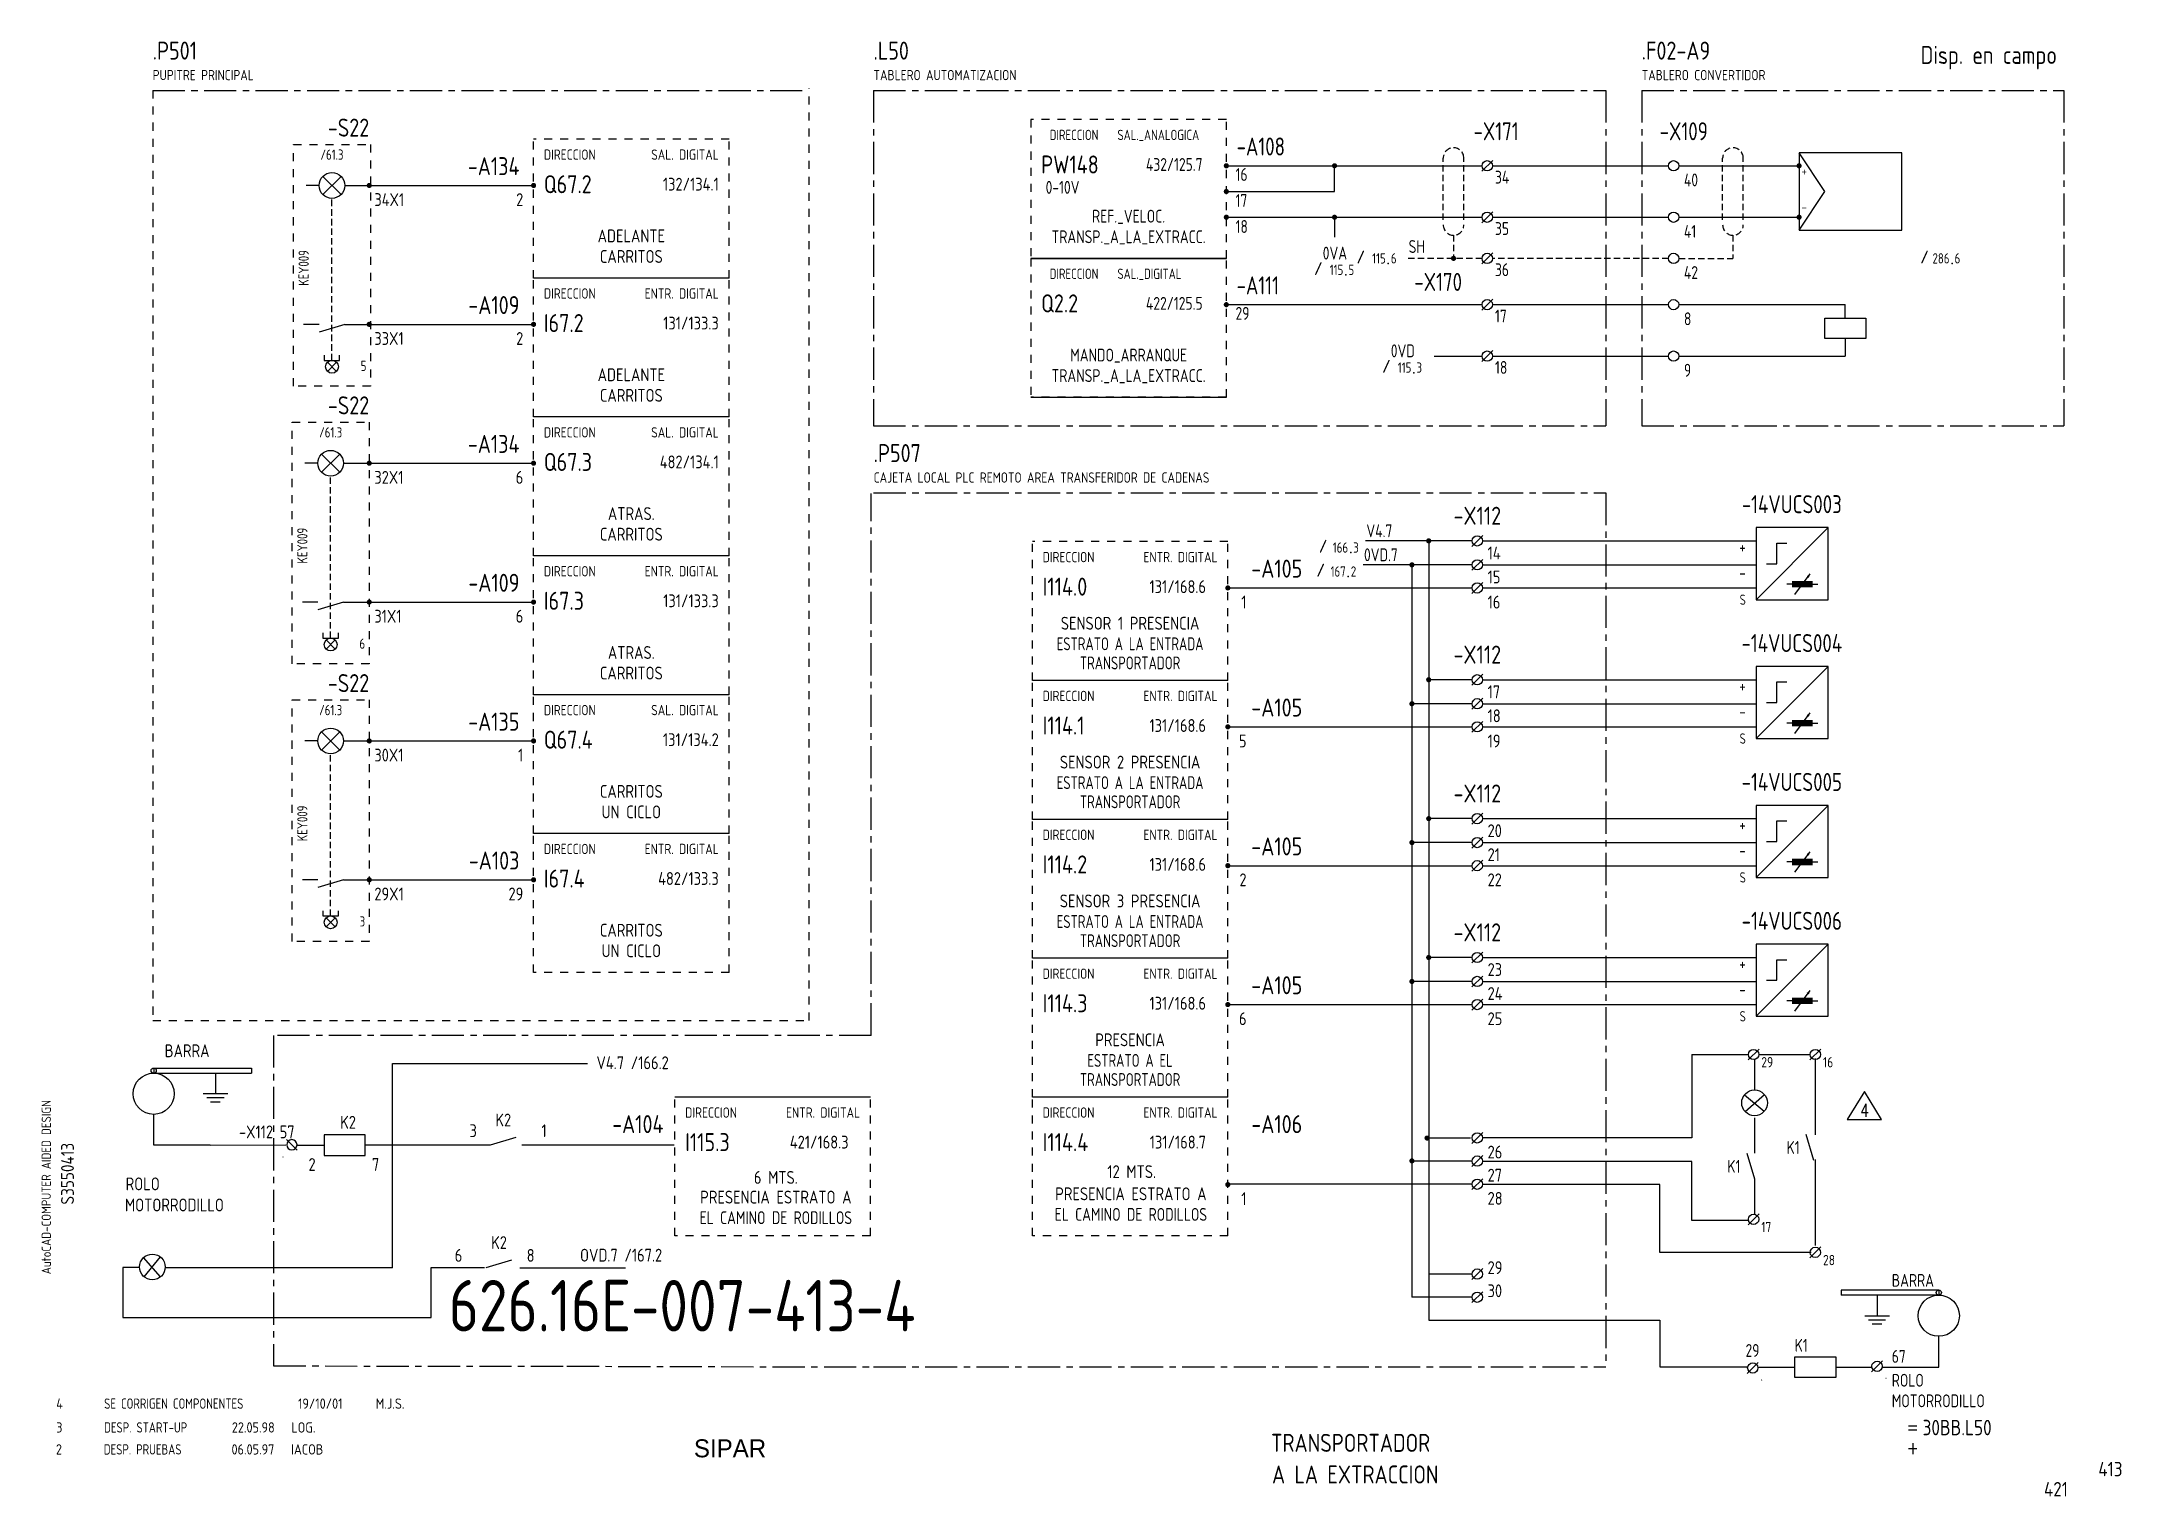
# Model space of a CAD drawing. Extents: x 10 to 414, y 6 to 289.
import ezdxf
from ezdxf.enums import TextEntityAlignment as Align

# ---------------------------------------------------------------- set-up
doc = ezdxf.new("R2010")
doc.units = 0
doc.header["$LTSCALE"] = 5
doc.header["$MEASUREMENT"] = 0
doc.header["$PDSIZE"] = -2
for name, pattern in [('CENTER', [2, 1.25, -0.25, 0.25, -0.25]), ('HIDDEN', [0.375, 0.25, -0.125]), ('HIDDEN1', [0.625, 0.3125, -0.3125])]:
    doc.linetypes.add(name, pattern=pattern)
doc.layers.get('0').update_dxf_attribs({"linetype": 'CONTINUOUS'})
doc.layers.add('CART', color=7, linetype='CONTINUOUS')
doc.layers.add('TEXTO', color=7, linetype='CONTINUOUS')
doc.styles.add('DIN', font='DIN.shx', dxfattribs={"width": 0.85})
doc.styles.add('ISO', font='DIN', dxfattribs={"width": 0.8})
doc.styles.add('N', font='ROMANS', dxfattribs={"width": 0.85, "height": 3})
doc.styles.add('ROMANS', font='ROMANS.shx', dxfattribs={"width": 0.85, "height": 2.7})
doc.styles.add('SIMPLEX', font='SIMPLEX', dxfattribs={"width": 0.85})
doc.styles.add('X', font='UNIV.SHX', dxfattribs={"height": 3.5})

# ---------------------------------------------------------------- blocks, each defined once
blk = doc.blocks.new('B5-3')
at = {"linetype": 'Continuous', "const_width": 0.5}
blk.add_lwpolyline([(-0.25, 0, 1), (0.25, 0, 1)], format="xyb", close=True, dxfattribs=at)
blk = doc.blocks.new('NORMALE')
at = {"linetype": 'Continuous'}
blk.add_line((-1.06, -1.06), (1.06, 1.06), dxfattribs=at)
at = {"color": 7}
blk.add_circle((0, 0), 1, dxfattribs=at)
at = {"color": 7, "style": 'SIMPLEX', "flags": 9}
for tag, p in [('QUADRO', (-7.5, 4)), ('SEZIONE', (-7.5, 2.5)), ('NUMO', (-7.5, 1)), ('NUMM', (-7.5, -0.5)), ('NOTEM', (-7.5, -2)), ('NOTEV', (-7.5, -3.5)), ('UTENZA', (-7.5, -5)), ('RIP', (-7.5, -6.5)), ('RAGGIO', (-7.5, -8))]:
    blk.add_attdef(tag, p, '', height=1, dxfattribs=at)
at = {"color": 3, "style": 'SIMPLEX', "flags": 8}
for tag, p in [('NUMI', (1.5, 0.5)), ('MORSETTIERA', (1.5, -2.5))]:
    blk.add_attdef(tag, p, '', height=2, dxfattribs=at)
blk = doc.blocks.new('CEI1076')
blk.add_point((-3.5, -1))
at = {"style": 'ISO'}
blk.add_text('/', height=2.5, dxfattribs=at).set_placement((-8, -1), align=Align.RIGHT)
for tag, height, style, flags, p in [('FG', 2, 'ISO', 8, (-4, -1)), ('#LINEA', 2.5, 'SIMPLEX', 1, (13.5, -4))]:
    blk.add_attdef(tag, text='', height=height, dxfattribs=dict(style=style, flags=flags)).set_placement(p, align=Align.RIGHT)
for tag, p, height, style, flags in [('CAT', (-3, -1), 2, 'ISO', 8), ('PRES', (2.5, -8.5), 2.5, 'SIMPLEX', 9)]:
    blk.add_attdef(tag, p, '', height=height, dxfattribs=dict(style=style, flags=flags))
at = {"color": 7, "linetype": 'Continuous', "style": 'ISO'}
blk.add_attdef('NOME', (3.5, 1), '', height=2.5, dxfattribs=at)
blk = doc.blocks.new('NORM')
at = {"color": 7}
blk.add_circle((1, 0), 1, dxfattribs=at)
at = {"color": 7, "style": 'SIMPLEX', "flags": 9}
for tag, p in [('QUADRO', (-6.5, 4)), ('SEZIONE', (-6.5, 2.5)), ('NUMO', (-6.5, 1)), ('NUMM', (-6.5, -0.5)), ('NOTEM', (-6.5, -2)), ('NOTEV', (-6.5, -3.5)), ('UTENZA', (-6.5, -5)), ('RIP', (-6.5, -6.5)), ('RAGGIO', (-6.5, -8))]:
    blk.add_attdef(tag, p, '', height=1, dxfattribs=at)
at = {"color": 7, "style": 'SIMPLEX', "width": 0.85, "flags": 8}
blk.add_attdef('NUMI', (2.5, 0.5), '', height=2.5, dxfattribs=at)
at = {"color": 3, "style": 'SIMPLEX', "flags": 8}
blk.add_attdef('MORSETTIERA', (2.5, -2.5), '', height=2, dxfattribs=at)
blk = doc.blocks.new('CONNESS')
at = {"linetype": 'Continuous', "const_width": 0.5}
blk.add_lwpolyline([(-0.25, 0, 1), (0.25, 0, 1)], format="xyb", close=True, dxfattribs=at)
blk = doc.blocks.new('NOTA')
at = {"color": 5, "linetype": 'Continuous'}
blk.add_line((0, 0), (0, 0), dxfattribs=at)
at = {"color": 3, "style": 'DIN', "width": 0.8}
blk.add_attdef('NOME', text='', height=3.5, dxfattribs=at).set_placement((0, 0), align=Align.MIDDLE)
at = {"color": 7, "style": 'SIMPLEX', "flags": 9}
for tag, p in [('TIPO', (-2.04, -5.14)), ('QUADRO', (-2.04, -7.64))]:
    blk.add_attdef(tag, p, '', height=1, dxfattribs=at)
blk = doc.blocks.new('VDU')
for p, q in [((0, 2.57), (0, -11.43)), ((0, -11.43), (14, 2.57)), ((14, 2.57), (0, 2.57)), ((14, -11.43), (14, 2.57)), ((4, -0.43), (6, -0.43)), ((4, -4.43), (4, -0.43)), ((2, -4.43), (4, -4.43)), ((7.5, -10.43), (10.5, -6.43)), ((0, -11.43), (14, -11.43)), ((7, -8.43), (6, -8.43)), ((11, -8.43), (12, -8.43))]:
    blk.add_line(p, q)
at = {"const_width": 1.25}
blk.add_lwpolyline([(7, -8.43), (11, -8.43)], dxfattribs=at)
blk.add_lwpolyline([(10.5, -6.43, 0, 0.525, 0), (10.05, -7.03, 0.525, 0.525, 0)], format="xyseb")
at = {"color": 1, "style": 'DIN', "width": 0.8}
for s, height, p in [('+', 2.5, (-2, -2.43)), ('-', 2.5, (-2, -7.43)), ('S', 2, (-2, -12.43))]:
    blk.add_text(s, height=height, dxfattribs=at).set_placement(p, align=Align.RIGHT)
blk = doc.blocks.new('REV2')
at = {"color": 3, "style": 'DIN'}
for s, width, p in [('2', 0.9, (12.45, 13.79)), ('DESP. PRUEBAS', 0.8, (21.76, 13.79)), ('06.05.97', 0.9, (46.59, 13.79)), ('IACOB', 0.9, (58.16, 13.79))]:
    blk.add_text(s, height=2, dxfattribs=dict(at, width=width)).set_placement(p)
blk = doc.blocks.new('DESP')
at = {"color": 3, "style": 'DIN'}
for s, width, p in [('3', 0.9, (7.45, 13.02)), ('DESP. START-UP', 0.8, (16.76, 13.02)), ('22.05.98', 0.9, (41.59, 13.02)), ('LOG.', 0.9, (53.16, 13.02))]:
    blk.add_text(s, height=2, dxfattribs=dict(at, width=width)).set_placement(p)
blk = doc.blocks.new('REV.')
at = {"layer": 'TEXTO', "color": 4}
blk.add_lwpolyline([(-0.04, 3.69), (-3.37, -1.81), (3.29, -1.81)], close=True, dxfattribs=at)
at = {"layer": 'TEXTO', "style": 'ROMANS', "width": 0.8}
blk.add_attdef('REV.', text='', height=2.5, dxfattribs=at).set_placement((0, 0), align=Align.MIDDLE_CENTER)

msp = doc.modelspace()

# ---------------------------------------------------------------- linework, layer by layer
at = {"color": 3, "linetype": 'CENTER'}
for p, q in [((31.27, 279), (158.24, 279)), ((171.38, 279), (313.73, 279)), ((171.38, 279), (171.38, 213.78)), ((313.73, 279), (313.73, 213.78)), ((320.72, 279), (402.78, 279)), ((320.72, 279), (320.72, 213.78)), ((402.78, 279), (402.78, 213.78)), ((171.38, 213.78), (313.73, 213.78)), ((320.72, 213.78), (402.78, 213.78)), ((170.94, 95.28), (170.94, 200.63)), ((171.42, 200.75), (313.77, 200.75)), ((313.77, 200.75), (313.77, 30.81)), ((111.78, 95.28), (54.78, 95.28)), ((54.78, 95.28), (54.78, 31.02)), ((170.94, 95.28), (111.78, 95.28)), ((54.78, 31.02), (111.78, 30.96)), ((111.78, 30.96), (171.42, 30.81)), ((171.42, 30.81), (313.77, 30.81))]:
    msp.add_line(p, q, dxfattribs=at)
at = {"color": 3, "linetype": 'HIDDEN1'}
for p, q in [((31.27, 279), (31.27, 98.16)), ((158.89, 98.16), (158.89, 279.48)), ((31.27, 98.16), (158.89, 98.16))]:
    msp.add_line(p, q, dxfattribs=at)
at = {"linetype": 'HIDDEN1'}
for p, q in [((201.98, 273.36), (201.98, 246.36)), ((239.98, 273.36), (201.98, 273.36)), ((239.98, 246.36), (239.98, 273.36)), ((58.61, 221.53), (58.61, 268.53)), ((58.61, 268.53), (73.61, 268.53)), ((73.61, 268.53), (73.61, 221.53)), ((143.31, 269.53), (105.31, 269.53)), ((105.31, 242.53), (105.31, 269.53)), ((143.31, 242.53), (143.31, 269.53)), ((201.98, 246.36), (201.98, 219.36)), ((239.98, 219.36), (239.98, 246.36)), ((105.31, 215.53), (105.31, 242.53)), ((143.31, 215.53), (143.31, 242.53)), ((73.61, 221.53), (58.61, 221.53)), ((239.98, 219.36), (201.98, 219.36)), ((58.36, 167.53), (58.36, 214.53)), ((58.36, 214.53), (73.36, 214.53)), ((73.36, 214.53), (73.36, 167.53)), ((105.31, 188.53), (105.31, 215.53)), ((143.31, 188.53), (143.31, 215.53)), ((240.27, 191.28), (202.27, 191.28)), ((202.27, 164.28), (202.27, 191.28)), ((240.27, 164.28), (240.27, 191.28)), ((105.31, 161.53), (105.31, 188.53)), ((143.31, 161.53), (143.31, 188.53)), ((73.36, 167.53), (58.36, 167.53)), ((202.27, 137.28), (202.27, 164.28)), ((240.27, 137.28), (240.27, 164.28)), ((58.36, 113.53), (58.36, 160.53)), ((58.36, 160.53), (73.36, 160.53)), ((73.36, 160.53), (73.36, 113.53)), ((143.31, 161.53), (105.31, 161.53)), ((105.31, 134.53), (105.31, 161.53)), ((143.31, 134.53), (143.31, 161.53)), ((105.31, 107.53), (105.31, 134.53)), ((143.31, 107.53), (143.31, 134.53)), ((202.27, 110.28), (202.27, 137.28)), ((240.27, 110.28), (240.27, 137.28)), ((73.36, 113.53), (58.36, 113.53)), ((202.27, 83.28), (202.27, 110.28)), ((240.27, 83.28), (240.27, 110.28)), ((143.31, 107.53), (105.31, 107.53)), ((143.31, 107.53), (105.31, 107.53)), ((132.78, 56.28), (132.78, 83.28)), ((170.78, 56.28), (170.78, 83.28)), ((202.27, 56.28), (202.27, 83.28)), ((240.27, 56.28), (240.27, 83.28)), ((170.78, 56.28), (132.78, 56.28)), ((240.27, 56.28), (202.27, 56.28))]:
    msp.add_line(p, q, dxfattribs=at)
for p, q in [((351.32, 266.86), (351.32, 251.86)), ((356.32, 259.36), (351.32, 266.86)), ((371.32, 266.86), (351.32, 266.86)), ((371.32, 251.86), (371.32, 266.86)), ((239.98, 264.36), (289.71, 264.36)), ((291.71, 264.36), (325.94, 264.36)), ((327.94, 264.36), (351.32, 264.36)), ((63.61, 260.53), (61.11, 260.53)), ((68.61, 260.53), (73.61, 260.53)), ((73.36, 260.53), (105.31, 260.53)), ((239.98, 259.36), (261.01, 259.36)), ((351.32, 251.86), (356.32, 259.36)), ((239.98, 254.36), (289.71, 254.36)), ((291.71, 254.36), (325.94, 254.36)), ((327.94, 254.36), (351.32, 254.36)), ((351.32, 251.86), (371.32, 251.86)), ((239.98, 237.36), (289.71, 237.36)), ((291.71, 237.36), (325.94, 237.36)), ((327.94, 237.36), (360.31, 237.36)), ((63.61, 233.53), (60.61, 233.53)), ((68.61, 233.53), (63.61, 232.03)), ((68.61, 233.53), (73.61, 233.53)), ((73.36, 233.53), (105.31, 233.53)), ((64.61, 227.53), (64.61, 226.53)), ((64.61, 226.53), (67.61, 226.53)), ((67.61, 226.53), (67.61, 227.53)), ((280.4, 227.36), (289.71, 227.36)), ((291.71, 227.36), (325.94, 227.36)), ((327.94, 227.36), (360.31, 227.36)), ((63.36, 206.53), (60.86, 206.53)), ((68.36, 206.53), (73.36, 206.53)), ((73.36, 206.53), (105.31, 206.53)), ((289.77, 191.43), (339.52, 191.43)), ((356.99, 180), (356.99, 194)), ((289.77, 186.77), (339.52, 186.77)), ((240.27, 182.28), (287.77, 182.28)), ((289.77, 182.28), (339.52, 182.28)), ((63.36, 179.53), (60.36, 179.53)), ((68.36, 179.53), (63.36, 178.03)), ((68.36, 179.53), (73.36, 179.53)), ((73.36, 179.53), (105.31, 179.53)), ((64.36, 173.53), (64.36, 172.53)), ((64.36, 172.53), (67.36, 172.53)), ((67.36, 172.53), (67.36, 173.53)), ((356.99, 153), (356.99, 167)), ((289.77, 164.43), (339.52, 164.43)), ((289.77, 159.77), (339.52, 159.77)), ((240.27, 155.28), (287.77, 155.28)), ((289.77, 155.28), (339.52, 155.28)), ((63.36, 152.53), (60.86, 152.53)), ((68.36, 152.53), (73.36, 152.53)), ((73.36, 152.53), (105.31, 152.53)), ((356.99, 126), (356.99, 140)), ((289.77, 137.43), (339.52, 137.43)), ((289.77, 132.77), (339.52, 132.77)), ((63.36, 125.53), (60.36, 125.53)), ((68.36, 125.53), (63.36, 124.03)), ((68.36, 125.53), (73.36, 125.53)), ((73.36, 125.53), (105.31, 125.53)), ((240.27, 128.28), (287.77, 128.28)), ((289.77, 128.28), (339.52, 128.28)), ((64.36, 119.53), (64.36, 118.53)), ((64.36, 118.53), (67.36, 118.53)), ((67.36, 118.53), (67.36, 119.53)), ((289.77, 110.43), (339.52, 110.43)), ((356.99, 99), (356.99, 113)), ((289.77, 105.77), (339.52, 105.77)), ((240.27, 101.28), (287.77, 101.28)), ((289.77, 101.28), (339.52, 101.28)), ((330.48, 91.57), (330.48, 75.35)), ((340.69, 83.7), (344.56, 80.54)), ((344.6, 83.74), (340.85, 80.44)), ((342.64, 79.24), (342.64, 72.38)), ((101.85, 75.43), (96.85, 73.93)), ((330.48, 75.35), (289.77, 75.35)), ((352.64, 76.05), (354.14, 71.05)), ((276.06, 70.88), (287.77, 70.88)), ((341.14, 72.38), (342.64, 67.38)), ((342.64, 67.38), (342.64, 60.52)), ((32.77, 48.31), (29.48, 52.07)), ((32.73, 52.23), (29.57, 48.36)), ((101.03, 51.6), (96.03, 50.1)), ((287.77, 48.88), (279.32, 48.88)), ((287.77, 44.38), (276.06, 44.38))]:
    msp.add_line(p, q)
at = {"linetype": 'Continuous'}
for p, q in [((261.01, 259.36), (261.01, 264.36)), ((64.35, 258.76), (67.88, 262.3)), ((67.88, 258.76), (64.35, 262.3)), ((261.01, 254.36), (261.01, 250.45)), ((201.98, 246.36), (239.98, 246.36)), ((239.98, 246.36), (201.98, 246.36)), ((143.31, 242.53), (105.31, 242.53)), ((356.31, 234.75), (364.31, 234.75)), ((356.31, 230.75), (356.31, 234.75)), ((360.31, 234.75), (360.31, 237.36)), ((364.31, 234.75), (364.31, 230.75)), ((364.31, 230.75), (356.31, 230.75)), ((360.31, 230.75), (360.31, 227.36)), ((67, 224.39), (65.23, 226.16)), ((65.23, 224.39), (67, 226.16)), ((201.98, 219.36), (239.98, 219.36)), ((143.31, 215.53), (105.31, 215.53)), ((64.1, 204.76), (67.63, 208.3)), ((67.63, 204.76), (64.1, 208.3)), ((276.06, 191.43), (267.03, 191.43)), ((287.77, 191.43), (276.06, 191.43)), ((279.32, 191.43), (279.32, 39.88)), ((339.52, 191.43), (342.99, 191.43)), ((143.31, 188.53), (105.31, 188.53)), ((276.06, 186.77), (266.56, 186.77)), ((287.77, 186.77), (276.06, 186.77)), ((276.06, 186.77), (276.06, 44.38)), ((339.52, 186.77), (342.99, 186.77)), ((339.52, 182.28), (342.99, 182.28)), ((66.75, 170.39), (64.98, 172.16)), ((64.98, 170.39), (66.75, 172.16)), ((240.27, 164.28), (202.27, 164.28)), ((287.77, 164.43), (279.32, 164.43)), ((339.52, 164.43), (342.99, 164.43)), ((143.31, 161.53), (105.31, 161.53)), ((287.77, 159.77), (276.06, 159.77)), ((339.52, 159.77), (342.99, 159.77)), ((64.1, 150.76), (67.63, 154.3)), ((67.63, 150.76), (64.1, 154.3)), ((339.52, 155.28), (342.99, 155.28)), ((143.31, 134.53), (105.31, 134.53)), ((240.27, 137.28), (202.27, 137.28)), ((287.77, 137.43), (279.32, 137.43)), ((339.52, 137.43), (342.99, 137.43)), ((287.77, 132.77), (276.06, 132.77)), ((339.52, 132.77), (342.99, 132.77)), ((339.52, 128.28), (342.99, 128.28)), ((66.75, 116.39), (64.98, 118.16)), ((64.98, 116.39), (66.75, 118.16)), ((240.27, 110.28), (202.27, 110.28)), ((287.77, 110.43), (279.32, 110.43)), ((339.52, 110.43), (342.99, 110.43)), ((287.77, 105.77), (276.06, 105.77)), ((339.52, 105.77), (342.99, 105.77)), ((339.52, 101.28), (342.99, 101.28)), ((77.9, 74.01), (77.9, 89.81)), ((77.9, 89.81), (115.77, 89.81)), ((330.48, 91.57), (341.48, 91.57)), ((342.64, 90.63), (342.64, 84.72)), ((343.48, 91.57), (353.48, 91.57)), ((354.46, 90.79), (354.46, 75.94)), ((31.46, 88.93), (31.46, 87.93)), ((31.46, 88.93), (50.46, 88.93)), ((31.46, 87.93), (50.46, 87.93)), ((43.46, 87.93), (43.46, 83.93)), ((50.46, 88.93), (50.46, 87.93)), ((45.86, 83.93), (41.06, 83.93)), ((45.13, 83.13), (41.8, 83.13)), ((44.4, 82.33), (42.53, 82.33)), ((170.78, 83.28), (132.78, 83.28)), ((240.27, 83.28), (202.27, 83.28)), ((31.46, 73.93), (31.46, 79.93)), ((42.46, 73.93), (31.46, 73.93)), ((42.46, 73.93), (57.14, 74.02)), ((59.26, 73.93), (64.57, 73.93)), ((64.57, 75.93), (64.57, 71.93)), ((72.57, 75.93), (64.57, 75.93)), ((72.57, 71.93), (72.57, 75.93)), ((79.57, 73.93), (72.57, 73.93)), ((77.89, 50.1), (77.89, 73.92)), ((79.5, 74.01), (96.91, 74.01)), ((114.12, 73.92), (103.02, 73.92)), ((132.62, 73.92), (114.12, 73.92)), ((287.45, 75.32), (279, 75.32)), ((64.57, 71.93), (72.57, 71.93)), ((330.49, 70.78), (289.76, 70.78)), ((330.49, 59.29), (330.49, 70.78)), ((354.46, 71.16), (354.46, 54.4)), ((287.77, 66.35), (240.27, 66.35)), ((324.26, 66.31), (289.76, 66.31)), ((324.26, 53.07), (324.26, 66.31)), ((341.52, 59.29), (330.49, 59.29)), ((353.66, 53.07), (324.26, 53.07)), ((28.68, 50.18), (25.49, 50.18)), ((25.49, 50.18), (25.49, 40.44)), ((33.8, 50.18), (77.89, 50.18)), ((85.4, 40.44), (85.4, 50.18)), ((85.4, 50.18), (95.78, 50.18)), ((102.61, 50.1), (123.17, 50.1)), ((378.48, 45.78), (359.48, 45.78)), ((359.48, 45.78), (359.48, 44.78)), ((378.48, 44.78), (359.48, 44.78)), ((366.48, 44.78), (366.48, 40.78)), ((378.48, 45.78), (378.48, 44.78)), ((25.49, 40.44), (85.4, 40.44)), ((364.08, 40.78), (368.88, 40.78)), ((279.38, 39.92), (324.27, 39.92)), ((324.27, 39.92), (324.27, 30.83)), ((364.82, 39.98), (368.15, 39.98)), ((365.55, 39.18), (367.42, 39.18)), ((378.48, 30.78), (378.48, 36.78)), ((350.48, 32.78), (358.48, 32.78)), ((350.48, 28.78), (350.48, 32.78)), ((358.48, 32.78), (358.48, 28.78)), ((324.27, 30.83), (341.37, 30.83)), ((343.48, 30.78), (350.48, 30.78)), ((358.48, 28.78), (350.48, 28.78)), ((358.48, 30.78), (365.48, 30.78)), ((367.48, 30.78), (378.48, 30.78))]:
    msp.add_line(p, q, dxfattribs=at)
at = {"linetype": 'HIDDEN'}
for p, q in [((282.15, 253.86), (282.15, 265.86)), ((286.15, 253.86), (286.15, 265.86)), ((336.46, 253.86), (336.46, 265.86)), ((340.46, 253.86), (340.46, 265.86)), ((66.11, 226.53), (66.11, 258.03)), ((284.15, 250.86), (284.15, 246.36)), ((338.46, 250.86), (338.46, 246.36)), ((289.71, 246.36), (275.24, 246.36)), ((325.94, 246.36), (291.71, 246.36)), ((327.94, 246.36), (338.46, 246.36)), ((65.86, 172.53), (65.86, 204.03)), ((65.86, 118.53), (65.86, 150.03))]:
    msp.add_line(p, q, dxfattribs=at)
at = {"const_width": 0.5}
msp.add_lwpolyline([(283.9, 246.36, 1), (284.4, 246.36, 1)], format="xyb", close=True, dxfattribs=at)
for centre in [(66.11, 260.53), (65.86, 206.53), (65.86, 152.53), (342.66, 82.17), (31.2, 50.26)]:
    msp.add_circle(centre, 2.5)
at = {"linetype": 'Continuous'}
for centre, radius in [((66.11, 225.28), 1.25), ((65.86, 171.28), 1.25), ((65.86, 117.28), 1.25), ((31.46, 83.93), 4), ((31.46, 88.43), 0.5), ((378.48, 40.78), 4), ((378.48, 45.28), 0.5)]:
    msp.add_circle(centre, radius, dxfattribs=at)
at = {"linetype": 'HIDDEN'}
for centre, start, end in [((284.15, 265.86), 0, 180), ((338.46, 265.86), 0, 180), ((284.15, 252.86), 180, 0), ((338.46, 252.86), 180, 0)]:
    msp.add_arc(centre, 2, start, end, dxfattribs=at)

# ---------------------------------------------------------------- block references
for p, values in [((292.42, 271.07), {'NOME': '-X171'}), ((328.9, 271.07), {'NOME': '-X109'}), ((281.16, 241.78), {'NOME': '-X170'})]:
    msp.add_blockref('NOTA', p).add_auto_attribs(values)
for name, p in [('B5-3', (239.98, 264.36)), ('B5-3', (261.01, 264.36)), ('CONNESS', (351.32, 264.36)), ('B5-3', (73.36, 260.53)), ('B5-3', (105.31, 260.53)), ('B5-3', (239.98, 259.36)), ('B5-3', (239.98, 254.36)), ('B5-3', (261.01, 254.36)), ('CONNESS', (351.32, 254.36)), ('B5-3', (239.98, 237.36)), ('B5-3', (73.36, 233.53)), ('B5-3', (105.31, 233.53)), ('B5-3', (73.36, 206.53)), ('B5-3', (105.31, 206.53)), ('B5-3', (73.36, 179.53)), ('B5-3', (105.31, 179.53)), ('B5-3', (73.36, 152.53)), ('B5-3', (105.31, 152.53)), ('B5-3', (73.36, 125.53)), ('B5-3', (105.31, 125.53))]:
    msp.add_blockref(name, p)
at = {"color": 3, "linetype": 'Continuous'}
ref = msp.add_blockref('NORMALE', (290.71, 264.36), dxfattribs=at)
ref.add_attrib('NUMI', '34', (292.21, 260.9), dxfattribs={"color": 7, "height": 2.5, "style": 'DIN', "width": 0.8, "flags": 8})
at = {"linetype": 'Continuous'}
for name, p in [('NORM', (325.94, 264.36)), ('NORM', (325.94, 254.36)), ('NORM', (325.94, 246.36)), ('NORM', (325.94, 237.36)), ('NORM', (325.94, 227.36)), ('NORMALE', (288.77, 191.43)), ('VDU', (342.97, 191.43)), ('NORMALE', (288.77, 186.77)), ('NORMALE', (288.77, 182.28)), ('VDU', (342.97, 164.43)), ('NORMALE', (288.77, 164.43)), ('NORMALE', (288.77, 159.77)), ('NORMALE', (288.77, 155.28)), ('NORMALE', (288.77, 137.43)), ('VDU', (342.97, 137.43)), ('NORMALE', (288.77, 132.77)), ('NORMALE', (288.77, 128.28)), ('NORMALE', (288.77, 110.43)), ('VDU', (342.97, 110.43)), ('NORMALE', (288.77, 105.77)), ('NORMALE', (288.77, 101.28)), ('NORMALE', (288.77, 75.35)), ('NORMALE', (288.77, 70.85)), ('NORMALE', (288.77, 66.35)), ('NORMALE', (288.77, 48.88)), ('NORMALE', (288.77, 44.38)), ('DESP', (5.06, 5.04)), ('REV2', (0, 0))]:
    msp.add_blockref(name, p, dxfattribs=at)
at = {"color": 3, "linetype": 'Continuous'}
ref = msp.add_blockref('NORMALE', (290.71, 254.36), dxfattribs=at)
ref.add_attrib('NUMI', '35', (292.21, 250.9), dxfattribs={"color": 7, "height": 2.5, "style": 'DIN', "width": 0.8, "flags": 8})
ref = msp.add_blockref('CEI1076', (266.72, 244.13))
ref.add_attrib('NOME', '0VA', (258.72, 246.13), dxfattribs={"color": 7, "linetype": 'Continuous', "height": 2.5, "style": 'DIN', "width": 0.8})
ref.add_attrib('FG', '115', dxfattribs={"height": 2, "style": 'DIN', "width": 0.8, "flags": 8}).set_placement((262.72, 243.13), align=Align.RIGHT)
ref.add_attrib('CAT', '5', (263.72, 243.13), dxfattribs={"height": 2, "style": 'DIN', "width": 0.8, "flags": 8})
ref = msp.add_blockref('CEI1076', (274.97, 246.36))
ref.add_attrib('NOME', 'SH', (275.42, 247.41), dxfattribs={"color": 7, "linetype": 'Continuous', "height": 2.5, "style": 'DIN', "width": 0.8})
ref.add_attrib('FG', '115', dxfattribs={"height": 2, "style": 'DIN', "width": 0.8, "flags": 8}).set_placement((270.97, 245.36), align=Align.RIGHT)
ref.add_attrib('CAT', '6', (271.97, 245.36), dxfattribs={"height": 2, "style": 'DIN', "width": 0.8, "flags": 8})
ref = msp.add_blockref('NORMALE', (290.71, 246.36), dxfattribs=at)
ref.add_attrib('NUMI', '36', (292.21, 242.9), dxfattribs={"color": 7, "height": 2.5, "style": 'DIN', "width": 0.8, "flags": 8})
ref = msp.add_blockref('CEI1076', (384.56, 246.36))
ref.add_attrib('FG', '286', dxfattribs={"height": 2, "style": 'DIN', "width": 0.8, "flags": 8}).set_placement((380.56, 245.36), align=Align.RIGHT)
ref.add_attrib('CAT', '6', (381.56, 245.36), dxfattribs={"height": 2, "style": 'DIN', "width": 0.8, "flags": 8})
ref = msp.add_blockref('NORMALE', (290.71, 237.36), dxfattribs=at)
ref.add_attrib('NUMI', '17', (292.21, 233.9), dxfattribs={"color": 7, "height": 2.5, "style": 'DIN', "width": 0.8, "flags": 8})
ref = msp.add_blockref('CEI1076', (279.95, 225.13))
ref.add_attrib('NOME', '0VD', (271.95, 227.13), dxfattribs={"color": 7, "linetype": 'Continuous', "height": 2.5, "style": 'DIN', "width": 0.8})
ref.add_attrib('FG', '115', dxfattribs={"height": 2, "style": 'DIN', "width": 0.8, "flags": 8}).set_placement((275.95, 224.13), align=Align.RIGHT)
ref.add_attrib('CAT', '3', (276.95, 224.13), dxfattribs={"height": 2, "style": 'DIN', "width": 0.8, "flags": 8})
ref = msp.add_blockref('NORMALE', (290.71, 227.36), dxfattribs=at)
ref.add_attrib('NUMI', '18', (292.21, 223.9), dxfattribs={"color": 7, "height": 2.5, "style": 'DIN', "width": 0.8, "flags": 8})
ref = msp.add_blockref('CEI1076', (267.65, 190.14))
ref.add_attrib('NOME', 'V4.7', (267.2, 192.14), dxfattribs={"color": 7, "linetype": 'Continuous', "height": 2.5, "style": 'DIN', "width": 0.8})
ref.add_attrib('FG', '166', dxfattribs={"height": 2, "style": 'DIN', "width": 0.8, "flags": 8}).set_placement((263.65, 189.14), align=Align.RIGHT)
ref.add_attrib('CAT', '3', (264.65, 189.14), dxfattribs={"height": 2, "style": 'DIN', "width": 0.8, "flags": 8})
at = {"xscale": -1}
for p in [(279.32, 191.43), (276.06, 186.77), (240.27, 182.28), (279.32, 164.43), (276.06, 159.77), (240.27, 155.28), (279.32, 137.43), (276.06, 132.77), (240.27, 128.28), (279.32, 110.43), (276.06, 105.77), (240.27, 101.28), (279, 75.32), (276.06, 70.88), (240.27, 66.28)]:
    msp.add_blockref('B5-3', p, dxfattribs=at)
ref = msp.add_blockref('CEI1076', (267.18, 185.48))
ref.add_attrib('NOME', '0VD.7', (266.74, 187.48), dxfattribs={"color": 7, "linetype": 'Continuous', "height": 2.5, "style": 'DIN', "width": 0.8})
ref.add_attrib('FG', '167', dxfattribs={"height": 2, "style": 'DIN', "width": 0.8, "flags": 8}).set_placement((263.18, 184.48), align=Align.RIGHT)
ref.add_attrib('CAT', '2', (264.18, 184.48), dxfattribs={"height": 2, "style": 'DIN', "width": 0.8, "flags": 8})
at = {"linetype": 'Continuous'}
ref = msp.add_blockref('NORMALE', (342.48, 91.57), dxfattribs=at)
ref.add_attrib('MORSETTIERA', '29', (343.98, 89.07), dxfattribs={"color": 7, "height": 2, "style": 'DIN', "width": 0.85, "flags": 8})
ref = msp.add_blockref('NORMALE', (354.48, 91.57), dxfattribs=at)
ref.add_attrib('MORSETTIERA', '16', (355.98, 89.07), dxfattribs={"color": 7, "height": 2, "style": 'DIN', "width": 0.85, "flags": 8})
msp.add_blockref('REV.', (364.07, 80.71), dxfattribs=at).add_auto_attribs({'REV.': '4'})
ref = msp.add_blockref('NORMALE', (58.32, 74.01), dxfattribs=dict(at, xscale=-1))
ref.add_attrib('MORSETTIERA', '.', (56.82, 71.51), dxfattribs={"color": 7, "height": 2, "style": 'DIN', "text_generation_flag": 2, "width": 0.85, "flags": 8})
ref = msp.add_blockref('NORMALE', (342.48, 59.52), dxfattribs=at)
ref.add_attrib('MORSETTIERA', '17', (343.98, 57.02), dxfattribs={"color": 7, "height": 2, "style": 'DIN', "width": 0.85, "flags": 8})
ref = msp.add_blockref('NORMALE', (354.48, 53.1), dxfattribs=at)
ref.add_attrib('MORSETTIERA', '28', (355.98, 50.6), dxfattribs={"color": 7, "height": 2, "style": 'DIN', "width": 0.85, "flags": 8})
ref = msp.add_blockref('NORMALE', (342.32, 30.62), dxfattribs=at)
ref.add_attrib('MORSETTIERA', '.', (343.82, 28.12), dxfattribs={"color": 7, "height": 2, "style": 'DIN', "width": 0.85, "flags": 8})
ref = msp.add_blockref('NORMALE', (366.48, 30.94), dxfattribs=at)
ref.add_attrib('MORSETTIERA', '.', (367.98, 28.44), dxfattribs={"color": 7, "height": 2, "style": 'DIN', "width": 0.85, "flags": 8})

# ---------------------------------------------------------------- texts
at = {"color": 3, "style": 'DIN'}
for s, height, width, p in [('.P501', 3.5, 0.85, (31.27, 285)), ('.L50', 3.5, 0.85, (171.38, 285)), ('.F02-A9', 3.5, 0.85, (320.72, 285)), ('PW148', 3.5, 0.85, (203.98, 262.86)), ('Q67.2', 3.5, 0.85, (107.31, 259.03)), ('Q2.2', 3.5, 0.85, (203.98, 235.86)), ('I67.2', 3.5, 0.85, (107.31, 232.03)), ('.P507', 3.5, 0.85, (171.42, 206.75)), ('Q67.3', 3.5, 0.85, (107.31, 205.03)), ('I114.0', 3.5, 0.85, (204.27, 180.78)), ('I67.3', 3.5, 0.85, (107.31, 178.03)), ('Q67.4', 3.5, 0.85, (107.31, 151.03)), ('I114.1', 3.5, 0.85, (204.27, 153.78)), ('I114.2', 3.5, 0.85, (204.27, 126.78)), ('I67.4', 3.5, 0.85, (107.31, 124.03)), ('I114.3', 3.5, 0.85, (204.27, 99.78)), ('I115.3', 3.5, 0.85, (134.78, 72.78)), ('I114.4', 3.5, 0.85, (204.27, 72.78)), ('4', 2, 0.9, (12.52, 22.69)), ('SE CORRIGEN COMPONENTES', 2, 0.8, (21.83, 22.69)), ('19/10/01', 2, 0.9, (59.51, 22.69)), ('M.J.S.', 2, 0.9, (74.62, 22.69))]:
    msp.add_text(s, height=height, dxfattribs=dict(at, width=width)).set_placement(p)
at = {"color": 2, "style": 'DIN', "width": 0.85}
msp.add_text('Disp. en campo', height=3.5, dxfattribs=at).set_placement((374.97, 284.16))
at = {"style": 'DIN'}
for s, height, width, p in [('PUPITRE PRINCIPAL', 2, 0.85, (31.27, 281)), ('TABLERO AUTOMATIZACION', 2, 0.85, (171.38, 281)), ('TABLERO CONVERTIDOR', 2, 0.85, (320.72, 281)), ('16', 2.5, 0.8, (241.77, 261.42)), ('40', 2.5, 0.8, (328.94, 260.36)), ('34X1', 2.5, 0.85, (74.36, 256.53)), ('17', 2.5, 0.8, (241.77, 256.36)), ('18', 2.5, 0.8, (241.77, 251.3)), ('41', 2.5, 0.8, (328.94, 250.36)), ('42', 2.5, 0.8, (328.94, 242.36)), ('29', 2.5, 0.8, (241.77, 234.42)), ('8', 2.5, 0.8, (328.94, 233.36)), ('33X1', 2.5, 0.85, (74.36, 229.53)), ('9', 2.5, 0.8, (328.94, 223.36)), ('32X1', 2.5, 0.85, (74.36, 202.53)), ('CAJETA LOCAL PLC REMOTO AREA TRANSFERIDOR DE CADENAS', 2, 0.85, (171.42, 202.75)), ('14', 2.5, 0.85, (290.77, 187.83)), ('15', 2.5, 0.85, (290.77, 183.17)), ('31X1', 2.5, 0.85, (74.36, 175.53)), ('16', 2.5, 0.85, (290.77, 178.28)), ('17', 2.5, 0.85, (290.77, 160.83)), ('18', 2.5, 0.85, (290.77, 156.17)), ('19', 2.5, 0.85, (290.77, 151.28)), ('30X1', 2.5, 0.85, (74.36, 148.53)), ('20', 2.5, 0.85, (290.77, 133.83)), ('21', 2.5, 0.85, (290.77, 129.17)), ('22', 2.5, 0.85, (290.77, 124.28)), ('29X1', 2.5, 0.85, (74.36, 121.53)), ('23', 2.5, 0.85, (290.77, 106.83)), ('24', 2.5, 0.85, (290.77, 102.17)), ('25', 2.5, 0.85, (290.77, 97.28)), ('V4.7 /166.2', 2.5, 0.85, (117.54, 88.71)), ('-X112 57', 2.5, 0.85, (48.04, 75.27)), ('K2', 2.5, 0.85, (67.72, 77.14)), ('3', 2.5, 0.85, (92.86, 75.5)), ('K2', 2.5, 0.85, (97.89, 77.58)), ('1', 2.5, 0.85, (106.84, 75.5)), ('26', 2.5, 0.85, (290.77, 71.35)), ('K1', 2.5, 0.8, (348.9, 72.23)), ('2', 2.5, 0.85, (61.56, 68.93)), ('7', 2.5, 0.85, (73.89, 68.93)), ('27', 2.5, 0.85, (290.77, 66.85)), ('K1', 2.5, 0.8, (337.39, 68.56)), ('28', 2.5, 0.85, (290.77, 62.35)), ('6', 2.5, 0.85, (89.99, 51.26)), ('K2', 2.5, 0.85, (97.07, 53.75)), ('8', 2.5, 0.85, (103.97, 51.26)), ('OVD.7 /167.2', 2.5, 0.85, (114.34, 51.3)), ('29', 2.5, 0.85, (290.77, 48.88)), ('BARRA', 2.5, 0.8, (369.34, 46.4)), ('30', 2.5, 0.85, (290.77, 44.38)), ('29', 2.5, 0.8, (340.91, 32.77)), ('K1', 2.5, 0.8, (350.48, 33.78)), ('67', 2.5, 0.8, (369.34, 31.62)), ('ROLO', 2.5, 0.8, (369.34, 26.98)), ('MOTORRODILLO', 2.5, 0.8, (369.34, 22.98))]:
    msp.add_text(s, height=height, dxfattribs=dict(at, width=width)).set_placement(p)
at = {"color": 3, "style": 'DIN', "width": 0.85}
for s, p in [('-S22', (73.36, 270.03)), ('-A134', (102.56, 262.53)), ('-A109', (102.56, 235.53)), ('-S22', (73.36, 216.03)), ('-A134', (102.56, 208.53)), ('-A105', (254.74, 184.28)), ('-A109', (102.56, 181.53)), ('-S22', (73.36, 162.03)), ('-A135', (102.56, 154.53)), ('-A105', (254.74, 157.28)), ('-A105', (254.74, 130.28)), ('-A103', (102.56, 127.53)), ('-A105', (254.74, 103.28)), ('-A104', (130.56, 76.28)), ('-A106', (254.74, 76.28))]:
    msp.add_text(s, height=3.5, dxfattribs=at).set_placement(p, align=Align.RIGHT)
at = {"color": 1}
for s, style, width, p in [('DIRECCION', 'ISO', 0.8, (215.11, 269.36)), ('DIRECCION', 'ISO', 0.8, (215.11, 242.36)), ('ENTR. DIGITAL', 'DIN', 0.85, (141.31, 238.53)), ('5', 'DIN', 0.8, (72.81, 224.45)), ('ENTR. DIGITAL', 'DIN', 0.85, (141.31, 184.53)), ('ENTR. DIGITAL', 'DIN', 0.85, (238.27, 187.28)), ('6', 'DIN', 0.8, (72.56, 170.45)), ('ENTR. DIGITAL', 'DIN', 0.85, (238.27, 160.28)), ('ENTR. DIGITAL', 'DIN', 0.85, (238.27, 133.28)), ('ENTR. DIGITAL', 'DIN', 0.85, (141.31, 130.53)), ('3', 'DIN', 0.8, (72.56, 116.45)), ('ENTR. DIGITAL', 'DIN', 0.85, (238.27, 106.28)), ('ENTR. DIGITAL', 'DIN', 0.85, (168.78, 79.28)), ('ENTR. DIGITAL', 'DIN', 0.85, (238.27, 79.28))]:
    msp.add_text(s, height=2, dxfattribs=dict(at, style=style, width=width)).set_placement(p, align=Align.RIGHT)
at = {"color": 1, "style": 'DIN', "width": 0.8}
for p in [(66.11, 265.53), (65.86, 211.53), (65.86, 157.53)]:
    msp.add_text('/61.3', height=2, dxfattribs=at).set_placement(p, align=Align.CENTER)
at = {"color": 1, "style": 'DIN', "width": 0.85}
for p in [(107.31, 265.53), (107.31, 238.53), (107.31, 211.53), (107.31, 184.53), (204.27, 187.28), (204.27, 160.28), (107.31, 157.53), (204.27, 133.28), (107.31, 130.53), (204.27, 106.28), (134.78, 79.28), (204.27, 79.28)]:
    msp.add_text('DIRECCION', height=2, dxfattribs=at).set_placement(p)
at = {"color": 1, "linetype": 'Continuous', "style": 'DIN', "width": 0.85}
for p in [(141.31, 265.53), (141.31, 211.53), (141.31, 157.53)]:
    msp.add_text('SAL. DIGITAL', height=2, dxfattribs=at).set_placement(p, align=Align.RIGHT)
at = {"style": 'DIN'}
for s, height, width, p in [('+', 2, 0.8, (352.32, 262.36)), ('-', 2, 0.8, (352.32, 255.36)), ('ADELANTE', 2.5, 0.85, (124.31, 249.48)), ('CARRITOS', 2.5, 0.85, (124.31, 245.48)), ('ADELANTE', 2.5, 0.85, (124.31, 222.48)), ('CARRITOS', 2.5, 0.85, (124.31, 218.48)), ('ATRAS.', 2.5, 0.85, (124.31, 195.48)), ('CARRITOS', 2.5, 0.85, (124.31, 191.48)), ('SENSOR 1 PRESENCIA', 2.5, 0.85, (221.27, 174.17)), ('ATRAS.', 2.5, 0.85, (124.31, 168.48)), ('ESTRATO A LA ENTRADA', 2.5, 0.75, (221.27, 170.17)), ('CARRITOS', 2.5, 0.85, (124.31, 164.48)), ('TRANSPORTADOR', 2.5, 0.75, (221.27, 166.45)), ('SENSOR 2 PRESENCIA', 2.5, 0.85, (221.27, 147.17)), ('ESTRATO A LA ENTRADA', 2.5, 0.75, (221.27, 143.17)), ('CARRITOS', 2.5, 0.85, (124.31, 141.48)), ('TRANSPORTADOR', 2.5, 0.75, (221.27, 139.45)), ('UN CICLO', 2.5, 0.85, (124.31, 137.48)), ('SENSOR 3 PRESENCIA', 2.5, 0.85, (221.27, 120.17)), ('ESTRATO A LA ENTRADA', 2.5, 0.75, (221.27, 116.17)), ('CARRITOS', 2.5, 0.85, (124.31, 114.48)), ('TRANSPORTADOR', 2.5, 0.75, (221.27, 112.45)), ('UN CICLO', 2.5, 0.85, (124.31, 110.48)), ('BARRA', 2.5, 0.85, (37.96, 91.04)), ('PRESENCIA', 2.5, 0.85, (221.27, 93.17)), ('ESTRATO A EL', 2.5, 0.75, (221.27, 89.17)), ('TRANSPORTADOR', 2.5, 0.75, (221.27, 85.45)), ('6 MTS.', 2.5, 0.85, (152.41, 66.42)), ('12 MTS.', 2.5, 0.85, (221.59, 67.54)), ('ROLO', 2.5, 0.85, (29.32, 65.16)), ('PRESENCIA ESTRATO A', 2.5, 0.85, (152.41, 62.59)), ('PRESENCIA ESTRATO A', 2.5, 0.85, (221.43, 63.23)), ('MOTORRODILLO', 2.5, 0.85, (35.49, 61.06)), ('EL CAMINO DE RODILLOS', 2.5, 0.8, (152.41, 58.59)), ('EL CAMINO DE RODILLOS', 2.5, 0.8, (221.43, 59.23))]:
    msp.add_text(s, height=height, dxfattribs=dict(at, width=width)).set_placement(p, align=Align.CENTER)
at = {"style": 'DIN', "width": 0.85}
for s, p in [('2', (103.31, 256.53)), ('132/134.1', (141.31, 259.53)), ('131/133.3', (141.31, 232.53)), ('2', (103.31, 229.53)), ('482/134.1', (141.31, 205.53)), ('6', (103.31, 202.53)), ('131/168.6', (236.03, 181.28)), ('6', (103.31, 175.53)), ('131/133.3', (141.31, 178.53)), ('1', (243.91, 178.28)), ('131/134.2', (141.31, 151.53)), ('131/168.6', (236.03, 154.28)), ('5', (243.91, 151.28)), ('1', (103.31, 148.53)), ('131/168.6', (236.03, 127.28)), ('482/133.3', (141.31, 124.53)), ('2', (243.91, 124.28)), ('29', (103.31, 121.53)), ('131/168.6', (236.03, 100.28)), ('6', (243.91, 97.28)), ('421/168.3', (166.54, 73.28)), ('131/168.7', (236.03, 73.28)), ('1', (243.91, 62.28))]:
    msp.add_text(s, height=2.5, dxfattribs=at).set_placement(p, align=Align.RIGHT)
at = {"color": 1, "style": 'DIN', "width": 0.8}
for p in [(61.61, 241.03), (61.36, 187.03), (61.36, 133.03)]:
    msp.add_text('KEY009', height=2, rotation=90, dxfattribs=at).set_placement(p)
at = {"color": 3, "style": 'DIN'}
for s, width, p in [('-14VUCS003', 0.8, (349.91, 196.81)), ('-X112', 0.85, (288.77, 194.57)), ('-X112', 0.85, (288.77, 167.57)), ('-14VUCS004', 0.8, (349.91, 169.81)), ('-14VUCS005', 0.8, (349.91, 142.81)), ('-X112', 0.85, (288.77, 140.57)), ('-14VUCS006', 0.8, (349.91, 115.81)), ('-X112', 0.85, (288.77, 113.57))]:
    msp.add_text(s, height=3.5, dxfattribs=dict(at, width=width)).set_placement(p, align=Align.CENTER)
at = {"color": 2, "style": 'DIN', "width": 0.85}
for s, p in [('TRANSPORTADOR ', (265.04, 14.31)), ('A LA EXTRACCION', (265.04, 8.16))]:
    msp.add_text(s, height=3.5, dxfattribs=at).set_placement(p, align=Align.CENTER)
at = {"color": 2, "insert": (88.83, 47.73), "char_height": 10, "width": 111.0411, "attachment_point": 1, "style": 'DIN'}
msp.add_mtext('626.16E-007-413-4', dxfattribs=at)
at = {"color": 1, "style": 'DIN', "width": 0.8}
for tag, p in [('SAL._ANALOGICA', (218.81, 269.36)), ('SAL._DIGITAL', (218.81, 242.36))]:
    msp.add_attdef(tag, p, 'DIGITAL INPUT', height=2, dxfattribs=at)
at = {"color": 3, "style": 'DIN', "width": 0.8}
for tag, p in [('-A108', (241.98, 266.36)), ('-A111', (241.98, 239.36))]:
    msp.add_attdef(tag, p, '-A', height=3.5, dxfattribs=at)
at = {"color": 7, "style": 'DIN', "width": 0.8}
for tag, p in [('432/125.7', (224.36, 263.36)), ('0-10V', (204.85, 258.92)), ('422/125.5', (224.36, 236.36))]:
    msp.add_attdef(tag, p, '430/', height=2.5, dxfattribs=at)
for tag, p in [('REF._VELOC.', (220.98, 253.31)), ('TRANSP._A_LA_EXTRACC.', (220.98, 249.31)), ('MANDO_ARRANQUE', (220.98, 226.31)), ('TRANSP._A_LA_EXTRACC.', (220.98, 222.31))]:
    msp.add_attdef(tag, text='', height=2.5, dxfattribs=at).set_placement(p, align=Align.CENTER)
at = {"layer": 'CART', "color": 1, "style": 'DIN', "width": 0.9}
msp.add_text('AutoCAD-COMPUTER AIDED DESIGN', height=1.8, rotation=90, dxfattribs=at).set_placement((11.47, 48.84))
at = {"layer": 'CART', "color": 3, "style": 'N', "width": 0.85}
for s, p in [('=', (372.24, 17.91)), ('+', (372.24, 13.87))]:
    msp.add_text(s, height=2.5, dxfattribs=at).set_placement(p)
at = {"layer": 'CART', "color": 3, "style": 'DIN', "width": 0.9, "flags": 1}
msp.add_attdef('S3550413', text='', height=2.5, rotation=90, dxfattribs=at).set_placement((15.95, 68.38), align=Align.CENTER)
at = {"layer": 'CART', "color": 3, "style": 'DIN', "width": 0.85}
msp.add_attdef('30BB.L50', text='', height=3, dxfattribs=at).set_placement((375.33, 16.63), align=Align.BOTTOM_LEFT)
at = {"layer": 'CART', "color": 6, "style": 'X', "flags": 1}
msp.add_attdef('SIPAR', text='', height=3.5, dxfattribs=at).set_placement((143.5, 15), align=Align.MIDDLE)
at = {"layer": 'CART', "color": 2, "style": 'DIN', "width": 0.9, "flags": 1}
msp.add_attdef('413', text='', height=2.8, dxfattribs=at).set_placement((414.2, 9.56), align=Align.RIGHT)
at = {"layer": 'CART', "color": 7, "style": 'DIN', "width": 0.9, "flags": 1}
msp.add_attdef('421', (398.93, 5.65), '', height=2.8, dxfattribs=at)

doc.saveas('drawing.dxf')
